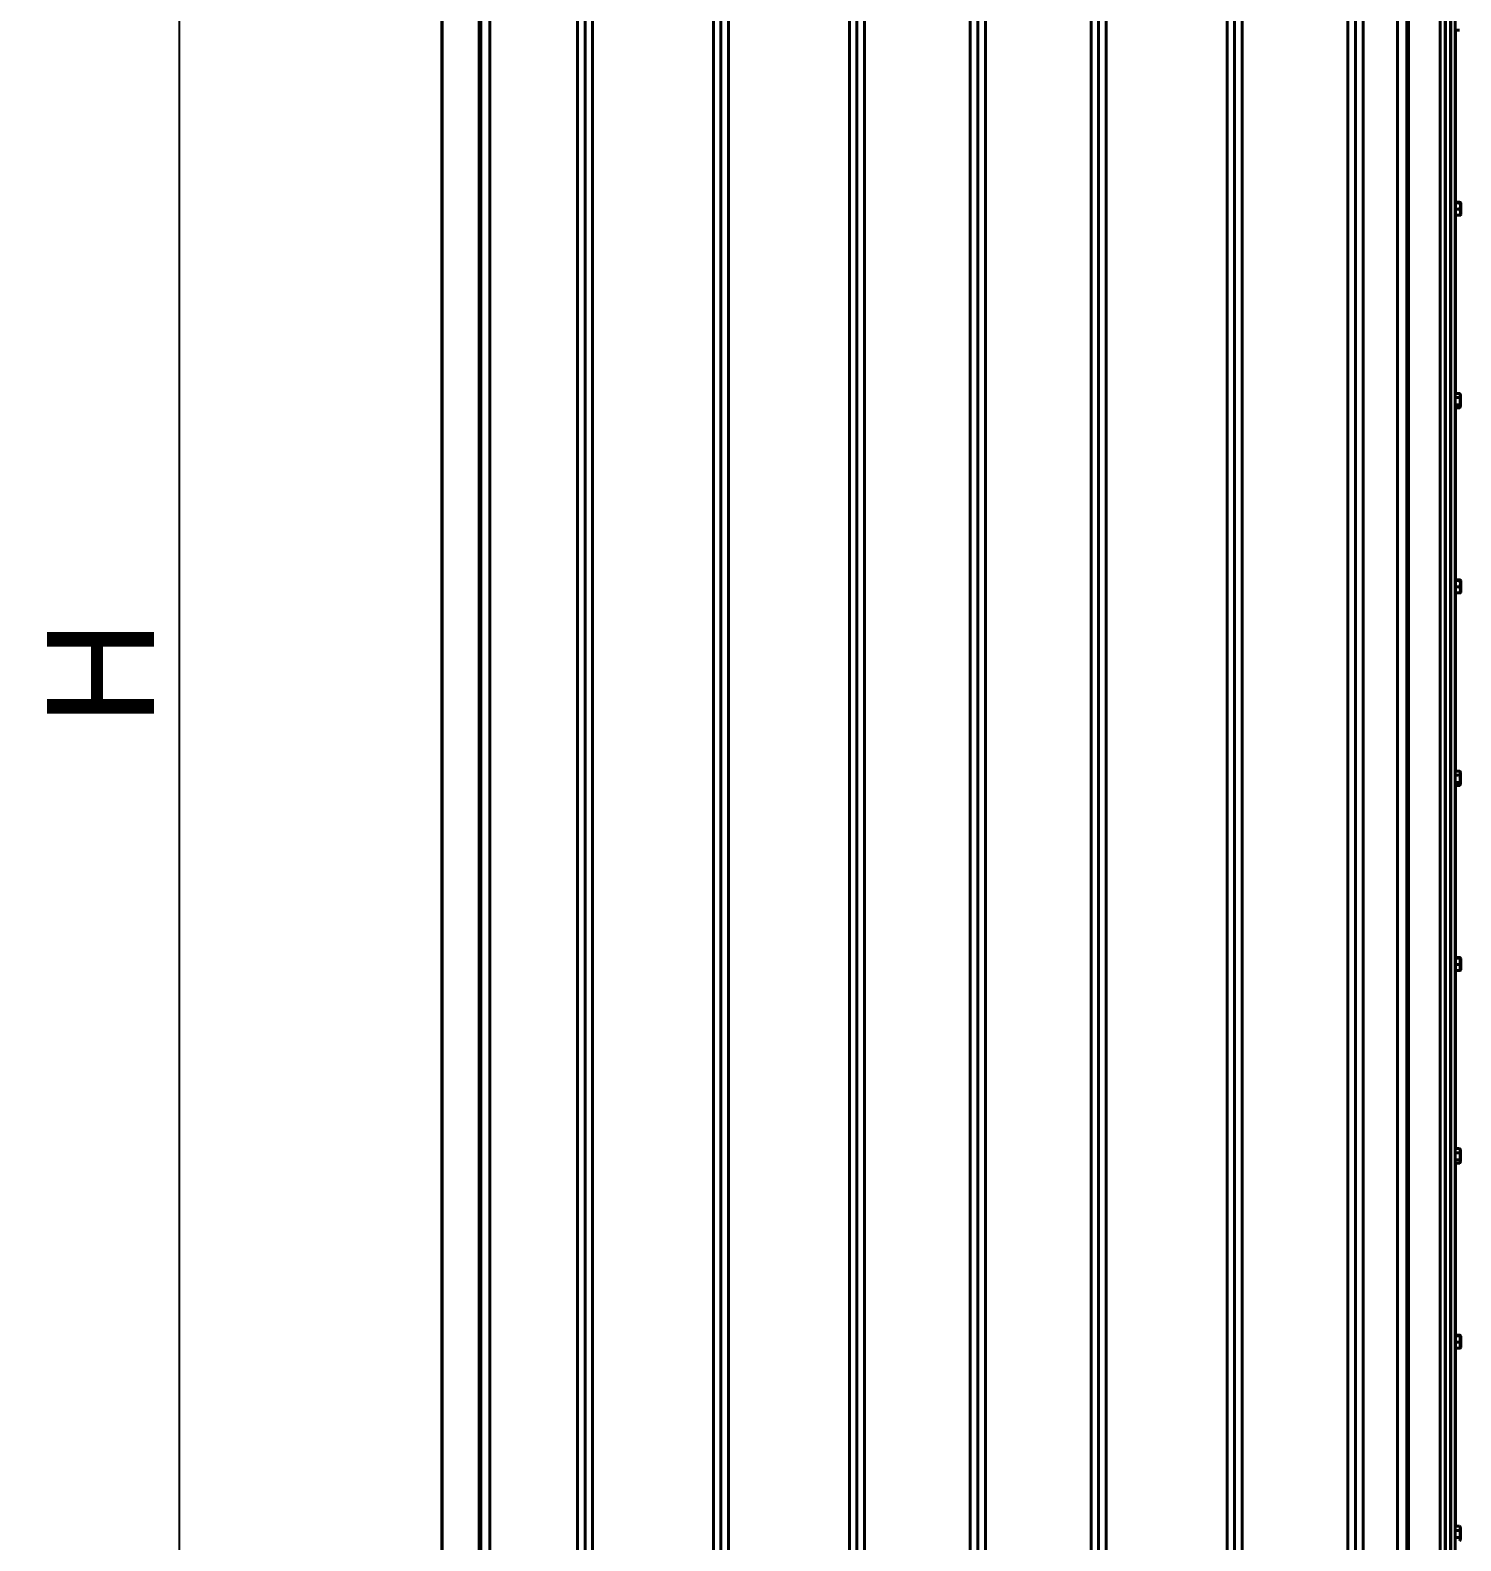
# Model space of a CAD drawing. Header units: millimetres. Extents: x 28545 to 39001, y -2706 to 4479.
# Drawn here: x 32763 to 33899, y 1126 to 2326 of the extents above; entities that cross this region are included whole.
import ezdxf

# ---------------------------------------------------------------- set-up
doc = ezdxf.new("R2010")
doc.units = ezdxf.units.MM
doc.linetypes.add('K5LT_BASIC', pattern=[0])
doc.layers.add('0 VIEW0', color=7, linetype='Continuous')
doc.styles.get("Standard").update_dxf_attribs({"font": 'verdana.TTF'})
doc.dimstyles.new('ISO-25', dxfattribs={"dimtxt": 80, "dimasz": 85, "dimexe": 20, "dimexo": 0, "dimgap": 20, "dimtad": 1, "dimtxsty": 'Standard', "dimcen": 2.5, "dimadec": 0, "dimazin": 0, "dimtfac": 1, "dimtmove": 0, "dimatfit": 3, "dimfxl": 1, "dimarcsym": 0})

# ---------------------------------------------------------------- blocks, each defined once
blk = doc.blocks.new('*D58')
at = {"color": 0, "lineweight": -2}
for p, q in [((33097.2, 3467), (32861.1, 3467)), ((32881.1, 3382), (32881.1, 249.6)), ((33089.8, 164.6), (32861.1, 164.6))]:
    blk.add_line(p, q, dxfattribs=at)
at = {"color": 0}
for points in [[(32866.9, 3382), (32895.2, 3382), (32881.1, 3467)], [(32866.9, 249.6), (32895.2, 249.6), (32881.1, 164.6)]]:
    blk.add_solid(points, dxfattribs=at)
at = {"layer": 'Defpoints', "color": 0}
for p in [(33097.2, 3467), (32881.1, 164.6), (33089.8, 164.6)]:
    blk.add_point(p, dxfattribs=at)
at = {"color": 0, "insert": (32818.6, 1815.8), "char_height": 85, "attachment_point": 5, "rotation": 90}
blk.add_mtext('Н', dxfattribs=at)

msp = doc.modelspace()

# ---------------------------------------------------------------- linework, layer by layer
at = {"layer": '0 VIEW0', "color": 5, "linetype": 'K5LT_BASIC', "lineweight": 40}
for p, q in [((33089.776, 3423.966), (33089.776, 164.606)), ((33089.941, 164.606), (33089.941, 3423.209)), ((33119.268, 193.934), (33119.268, 3388.26)), ((33119.94, 194.606), (33119.94, 3388.142)), ((33120.61, 195.275), (33120.61, 3388.024)), ((33127.776, 3377.946), (33127.776, 202.606)), ((33127.946, 202.612), (33127.946, 3377.916)), ((33197.456, 202.612), (33197.456, 3365.66)), ((33203.456, 202.612), (33203.456, 3364.602)), ((33209.456, 202.612), (33209.456, 3363.544)), ((33305.456, 202.612), (33305.456, 3346.616)), ((33311.456, 202.612), (33311.456, 3345.558)), ((33317.456, 202.612), (33317.456, 3344.5)), ((33413.456, 202.612), (33413.456, 3327.573)), ((33419.456, 202.612), (33419.456, 3326.515)), ((33425.456, 202.612), (33425.456, 3325.457)), ((33509.456, 202.612), (33509.456, 3310.646)), ((33515.456, 202.612), (33515.456, 3309.588)), ((33521.456, 202.612), (33521.456, 3308.53)), ((33605.456, 202.612), (33605.456, 3293.718)), ((33611.456, 202.612), (33611.456, 3292.66)), ((33617.456, 202.612), (33617.456, 3291.602)), ((33882.776, 3284.77), (33882.776, 164.606)), ((33886.776, 3284.867), (33886.776, 164.606)), ((33886.943, 3284.05), (33886.943, 164.606)), ((33886.943, 164.606), (33886.943, 3282.05)), ((33890.943, 164.606), (33890.943, 3282.05)), ((33891.143, 164.606), (33891.143, 3282.05)), ((33894.637, 164.606), (33894.637, 3282.05)), ((33713.456, 202.612), (33713.456, 3274.675)), ((33719.456, 202.612), (33719.456, 3273.617)), ((33725.456, 202.612), (33725.456, 3272.559)), ((33809.456, 202.612), (33809.456, 3257.747)), ((33815.456, 202.612), (33815.456, 3256.689)), ((33821.456, 202.612), (33821.456, 3255.632)), ((33856.269, 191.113), (33856.269, 3256.312)), ((33856.943, 190.439), (33856.943, 3256.878)), ((33857.617, 189.765), (33857.617, 3257.444)), ((33848.939, 198.443), (33848.939, 3250.161)), ((33127.776, 2840.558), (33127.776, 202.606)), ((33894.637, 2326.293), (33898.179, 2326.293)), ((33894.691, 2037.808), (33894.691, 2326.293)), ((33894.85, 2326.293), (33894.83, 2037.808)), ((33894.84, 2184.047), (33898.328, 2184.047)), ((33894.841, 2189.6), (33898.327, 2189.599)), ((33894.841, 2189.224), (33898.328, 2189.224)), ((33899.091, 2188.872), (33898.768, 2189.433)), ((33894.84, 2179.245), (33898.327, 2179.245)), ((33899.091, 2179.972), (33898.767, 2179.411)), ((33894.637, 2037.808), (33898.179, 2037.808)), ((33894.637, 2034.552), (33898.179, 2034.552)), ((33894.637, 2028.795), (33898.179, 2028.795)), ((33898.309, 2037.598), (33898.943, 2036.5)), ((33898.943, 2033.979), (33898.943, 2036.5)), ((33898.943, 2027.6), (33898.943, 2033.979)), ((33894.637, 2026.293), (33898.179, 2026.293)), ((33894.691, 1737.808), (33894.691, 2026.293)), ((33894.83, 2026.293), (33894.81, 1737.808)), ((33898.309, 2026.502), (33898.943, 2027.6)), ((33894.82, 1889.6), (33898.307, 1889.599)), ((33894.82, 1889.224), (33898.307, 1889.224)), ((33894.82, 1884.047), (33898.307, 1884.047)), ((33899.071, 1888.872), (33898.747, 1889.433)), ((33894.82, 1879.245), (33898.307, 1879.245)), ((33899.07, 1879.972), (33898.747, 1879.411)), ((33894.637, 1737.808), (33898.179, 1737.808)), ((33894.637, 1734.552), (33898.179, 1734.552)), ((33894.637, 1728.795), (33898.179, 1728.795)), ((33898.309, 1737.598), (33898.943, 1736.5)), ((33898.943, 1733.979), (33898.943, 1736.5)), ((33898.943, 1727.6), (33898.943, 1733.979)), ((33894.637, 1726.293), (33898.179, 1726.293)), ((33894.691, 1437.808), (33894.691, 1726.293)), ((33894.809, 1726.293), (33894.79, 1437.808)), ((33898.309, 1726.502), (33898.943, 1727.6)), ((33894.8, 1589.6), (33898.286, 1589.599)), ((33894.8, 1589.224), (33898.287, 1589.224)), ((33894.8, 1584.047), (33898.287, 1584.047)), ((33899.051, 1588.872), (33898.727, 1589.433)), ((33894.799, 1579.245), (33898.286, 1579.245)), ((33899.05, 1579.972), (33898.726, 1579.411)), ((33894.637, 1437.808), (33898.179, 1437.808)), ((33894.637, 1434.552), (33898.179, 1434.552)), ((33894.637, 1428.795), (33898.179, 1428.795)), ((33898.309, 1437.598), (33898.943, 1436.5)), ((33898.943, 1433.979), (33898.943, 1436.5)), ((33898.943, 1427.6), (33898.943, 1433.979)), ((33894.637, 1426.293), (33898.179, 1426.293)), ((33894.691, 1137.808), (33894.691, 1426.293)), ((33894.789, 1426.293), (33894.769, 1137.808)), ((33898.309, 1426.502), (33898.943, 1427.6)), ((33894.779, 1284.047), (33898.267, 1284.047)), ((33894.78, 1289.6), (33898.266, 1289.599)), ((33894.78, 1289.224), (33898.267, 1289.224)), ((33899.03, 1288.872), (33898.707, 1289.433)), ((33894.779, 1279.245), (33898.266, 1279.245)), ((33899.03, 1279.972), (33898.706, 1279.411)), ((33894.637, 1137.808), (33898.179, 1137.808)), ((33894.637, 1134.552), (33898.179, 1134.552)), ((33894.637, 1128.795), (33898.179, 1128.795)), ((33898.309, 1137.598), (33898.943, 1136.5)), ((33898.943, 1133.979), (33898.943, 1136.5)), ((33898.943, 1127.6), (33898.943, 1133.979)), ((33898.309, 1126.502), (33898.943, 1127.6))]:
    msp.add_line(p, q, dxfattribs=at)
for centre, start, end in [((33895.084, 2035.736), 30.017549, 33.802976), ((33895.084, 2028.365), 326.197024, 329.982451), ((33895.084, 1735.736), 30.017549, 33.802976), ((33895.084, 1728.365), 326.197024, 329.982451), ((33895.084, 1435.736), 30.017549, 33.802976), ((33895.084, 1428.365), 326.197024, 329.982451), ((33895.084, 1135.736), 30.017549, 33.802976), ((33895.084, 1128.365), 326.197024, 329.982451)]:
    msp.add_arc(centre, 3.724, start, end, dxfattribs=at)
for centre, start_param, end_param in [((33899.091, 2184.422), 4.64729618, 6.28295094), ((33899.091, 2184.422), 3.14182702, 4.64729618), ((33899.071, 1884.422), 3.14182702, 4.64729618), ((33899.071, 1884.422), 4.64729618, 6.28295094), ((33899.05, 1584.422), 3.14182702, 4.64729618), ((33899.05, 1584.422), 4.64729618, 6.28295094), ((33899.03, 1284.422), 4.64729618, 6.28295094), ((33899.03, 1284.422), 3.14182702, 4.64729618)]:
    msp.add_ellipse(centre, major_axis=(0, 4.45), ratio=0.00013531, start_param=start_param, end_param=end_param, dxfattribs=at)
for points, knots in [([(33898.327, 2189.599), (33898.391, 2189.585), (33898.506, 2189.557), (33898.646, 2189.512), (33898.733, 2189.471), (33898.761, 2189.444), (33898.768, 2189.433)], [0, 0, 0, 0, 1.87697821, 3.62386808, 5.58350955, 7, 7, 7, 7]), ([(33898.328, 2184.047), (33898.394, 2183.855), (33898.499, 2183.522), (33898.627, 2183.016), (33898.711, 2182.559), (33898.759, 2182.124), (33898.776, 2181.744), (33898.771, 2181.367), (33898.739, 2180.947), (33898.671, 2180.496), (33898.544, 2179.919), (33898.418, 2179.507), (33898.327, 2179.245)], [0, 0, 0, 0, 1.6009713, 2.74741875, 4.13323642, 5.29819796, 6.24103611, 7.17646589, 8.31343013, 9.60768728, 10.81346133, 13, 13, 13, 13]), ([(33898.768, 2189.433), (33898.775, 2189.42), (33898.776, 2189.398), (33898.75, 2189.366), (33898.704, 2189.338), (33898.639, 2189.31), (33898.524, 2189.271), (33898.412, 2189.243), (33898.328, 2189.224)], [0, 0, 0, 0, 1.59530278, 2.83997307, 4.03360279, 5.24199238, 6.47990171, 9, 9, 9, 9]), ([(33898.328, 2184.047), (33898.394, 2184.254), (33898.499, 2184.612), (33898.627, 2185.158), (33898.711, 2185.651), (33898.759, 2186.119), (33898.777, 2186.529), (33898.772, 2186.936), (33898.739, 2187.389), (33898.671, 2187.876), (33898.544, 2188.497), (33898.419, 2188.941), (33898.328, 2189.224)], [0, 0, 0, 0, 1.6009713, 2.74741875, 4.13323642, 5.29819796, 6.24103611, 7.17646589, 8.31343013, 9.60768728, 10.81346133, 13, 13, 13, 13]), ([(33898.327, 2179.245), (33898.391, 2179.26), (33898.506, 2179.288), (33898.646, 2179.332), (33898.732, 2179.373), (33898.76, 2179.4), (33898.767, 2179.411)], [0, 0, 0, 0, 1.87867245, 3.62713913, 5.58854947, 7, 7, 7, 7]), ([(33898.179, 2034.552), (33898.245, 2034.683), (33898.35, 2034.908), (33898.478, 2035.251), (33898.562, 2035.561), (33898.61, 2035.856), (33898.628, 2036.113), (33898.623, 2036.369), (33898.59, 2036.654), (33898.522, 2036.96), (33898.395, 2037.351), (33898.27, 2037.63), (33898.179, 2037.808)], [0, 0, 0, 0, 1.6009713, 2.74741875, 4.13323642, 5.29819796, 6.24103611, 7.17646589, 8.31343013, 9.60768728, 10.81346133, 13, 13, 13, 13]), ([(33898.179, 2034.552), (33898.245, 2034.322), (33898.35, 2033.924), (33898.478, 2033.317), (33898.562, 2032.769), (33898.61, 2032.247), (33898.628, 2031.792), (33898.623, 2031.339), (33898.59, 2030.836), (33898.522, 2030.295), (33898.395, 2029.603), (33898.27, 2029.11), (33898.179, 2028.795)], [0, 0, 0, 0, 1.6009713, 2.74741875, 4.13323642, 5.29819796, 6.24103611, 7.17646589, 8.31343013, 9.60768728, 10.81346133, 13, 13, 13, 13]), ([(33898.179, 2028.795), (33898.243, 2028.699), (33898.358, 2028.51), (33898.498, 2028.215), (33898.589, 2027.928), (33898.627, 2027.663), (33898.626, 2027.439), (33898.601, 2027.243), (33898.555, 2027.053), (33898.49, 2026.865), (33898.407, 2026.681), (33898.342, 2026.56), (33898.309, 2026.502)], [0, 0, 0, 0, 1.69426469, 3.27110444, 5.03998559, 6.5683875, 7.71767646, 8.80925813, 9.85607697, 10.91584029, 12.00149256, 13, 13, 13, 13]), ([(33898.307, 1889.599), (33898.371, 1889.585), (33898.486, 1889.557), (33898.626, 1889.512), (33898.712, 1889.471), (33898.741, 1889.444), (33898.747, 1889.433)], [0, 0, 0, 0, 1.87697821, 3.62386808, 5.58350955, 7, 7, 7, 7]), ([(33898.747, 1889.433), (33898.755, 1889.42), (33898.756, 1889.398), (33898.729, 1889.366), (33898.684, 1889.338), (33898.618, 1889.31), (33898.504, 1889.271), (33898.391, 1889.243), (33898.307, 1889.224)], [0, 0, 0, 0, 1.59530278, 2.83997307, 4.03360279, 5.24199238, 6.47990171, 9, 9, 9, 9]), ([(33898.307, 1884.047), (33898.374, 1884.254), (33898.479, 1884.612), (33898.606, 1885.158), (33898.691, 1885.651), (33898.739, 1886.119), (33898.757, 1886.529), (33898.752, 1886.936), (33898.719, 1887.389), (33898.651, 1887.876), (33898.524, 1888.497), (33898.398, 1888.941), (33898.307, 1889.224)], [0, 0, 0, 0, 1.6009713, 2.74741875, 4.13323642, 5.29819796, 6.24103611, 7.17646589, 8.31343013, 9.60768728, 10.81346133, 13, 13, 13, 13]), ([(33898.307, 1884.047), (33898.374, 1883.855), (33898.479, 1883.522), (33898.606, 1883.016), (33898.691, 1882.559), (33898.739, 1882.124), (33898.756, 1881.744), (33898.751, 1881.367), (33898.718, 1880.947), (33898.65, 1880.496), (33898.523, 1879.919), (33898.398, 1879.507), (33898.307, 1879.245)], [0, 0, 0, 0, 1.6009713, 2.74741875, 4.13323642, 5.29819796, 6.24103611, 7.17646589, 8.31343013, 9.60768728, 10.81346133, 13, 13, 13, 13]), ([(33898.307, 1879.245), (33898.371, 1879.26), (33898.486, 1879.288), (33898.625, 1879.332), (33898.712, 1879.373), (33898.74, 1879.4), (33898.747, 1879.411)], [0, 0, 0, 0, 1.87867245, 3.62713913, 5.58854947, 7, 7, 7, 7]), ([(33898.179, 1734.552), (33898.245, 1734.683), (33898.35, 1734.908), (33898.478, 1735.251), (33898.562, 1735.561), (33898.61, 1735.856), (33898.628, 1736.113), (33898.623, 1736.369), (33898.59, 1736.654), (33898.522, 1736.96), (33898.395, 1737.351), (33898.27, 1737.63), (33898.179, 1737.808)], [0, 0, 0, 0, 1.6009713, 2.74741875, 4.13323642, 5.29819796, 6.24103611, 7.17646589, 8.31343013, 9.60768728, 10.81346133, 13, 13, 13, 13]), ([(33898.179, 1734.552), (33898.245, 1734.322), (33898.35, 1733.924), (33898.478, 1733.317), (33898.562, 1732.769), (33898.61, 1732.247), (33898.628, 1731.792), (33898.623, 1731.339), (33898.59, 1730.836), (33898.522, 1730.295), (33898.395, 1729.603), (33898.27, 1729.11), (33898.179, 1728.795)], [0, 0, 0, 0, 1.6009713, 2.74741875, 4.13323642, 5.29819796, 6.24103611, 7.17646589, 8.31343013, 9.60768728, 10.81346133, 13, 13, 13, 13]), ([(33898.179, 1728.795), (33898.243, 1728.699), (33898.358, 1728.51), (33898.498, 1728.215), (33898.589, 1727.928), (33898.627, 1727.663), (33898.626, 1727.439), (33898.601, 1727.243), (33898.555, 1727.053), (33898.49, 1726.865), (33898.407, 1726.681), (33898.342, 1726.56), (33898.309, 1726.502)], [0, 0, 0, 0, 1.69426469, 3.27110444, 5.03998559, 6.5683875, 7.71767646, 8.80925813, 9.85607697, 10.91584029, 12.00149256, 13, 13, 13, 13]), ([(33898.286, 1589.599), (33898.351, 1589.585), (33898.466, 1589.557), (33898.606, 1589.512), (33898.692, 1589.471), (33898.721, 1589.444), (33898.727, 1589.433)], [0, 0, 0, 0, 1.87697821, 3.62386808, 5.58350955, 7, 7, 7, 7]), ([(33898.287, 1584.047), (33898.354, 1583.855), (33898.459, 1583.522), (33898.586, 1583.016), (33898.67, 1582.559), (33898.719, 1582.124), (33898.736, 1581.744), (33898.731, 1581.367), (33898.698, 1580.947), (33898.63, 1580.496), (33898.503, 1579.919), (33898.377, 1579.507), (33898.286, 1579.245)], [0, 0, 0, 0, 1.6009713, 2.74741875, 4.13323642, 5.29819796, 6.24103611, 7.17646589, 8.31343013, 9.60768728, 10.81346133, 13, 13, 13, 13]), ([(33898.727, 1589.433), (33898.734, 1589.42), (33898.736, 1589.398), (33898.709, 1589.366), (33898.663, 1589.338), (33898.598, 1589.31), (33898.484, 1589.271), (33898.371, 1589.243), (33898.287, 1589.224)], [0, 0, 0, 0, 1.59530278, 2.83997307, 4.03360279, 5.24199238, 6.47990171, 9, 9, 9, 9]), ([(33898.287, 1584.047), (33898.354, 1584.254), (33898.459, 1584.612), (33898.586, 1585.158), (33898.671, 1585.651), (33898.719, 1586.119), (33898.736, 1586.529), (33898.731, 1586.936), (33898.699, 1587.389), (33898.631, 1587.876), (33898.504, 1588.497), (33898.378, 1588.941), (33898.287, 1589.224)], [0, 0, 0, 0, 1.6009713, 2.74741875, 4.13323642, 5.29819796, 6.24103611, 7.17646589, 8.31343013, 9.60768728, 10.81346133, 13, 13, 13, 13]), ([(33898.286, 1579.245), (33898.351, 1579.26), (33898.465, 1579.288), (33898.605, 1579.332), (33898.692, 1579.373), (33898.72, 1579.4), (33898.726, 1579.411)], [0, 0, 0, 0, 1.87867245, 3.62713913, 5.58854947, 7, 7, 7, 7]), ([(33898.179, 1434.552), (33898.245, 1434.683), (33898.35, 1434.908), (33898.478, 1435.251), (33898.562, 1435.561), (33898.61, 1435.856), (33898.628, 1436.113), (33898.623, 1436.369), (33898.59, 1436.654), (33898.522, 1436.96), (33898.395, 1437.351), (33898.27, 1437.63), (33898.179, 1437.808)], [0, 0, 0, 0, 1.6009713, 2.74741875, 4.13323642, 5.29819796, 6.24103611, 7.17646589, 8.31343013, 9.60768728, 10.81346133, 13, 13, 13, 13]), ([(33898.179, 1434.552), (33898.245, 1434.322), (33898.35, 1433.924), (33898.478, 1433.317), (33898.562, 1432.769), (33898.61, 1432.247), (33898.628, 1431.792), (33898.623, 1431.339), (33898.59, 1430.836), (33898.522, 1430.295), (33898.395, 1429.603), (33898.27, 1429.11), (33898.179, 1428.795)], [0, 0, 0, 0, 1.6009713, 2.74741875, 4.13323642, 5.29819796, 6.24103611, 7.17646589, 8.31343013, 9.60768728, 10.81346133, 13, 13, 13, 13]), ([(33898.179, 1428.795), (33898.243, 1428.699), (33898.358, 1428.51), (33898.498, 1428.215), (33898.589, 1427.928), (33898.627, 1427.663), (33898.626, 1427.439), (33898.601, 1427.243), (33898.555, 1427.053), (33898.49, 1426.865), (33898.407, 1426.681), (33898.342, 1426.56), (33898.309, 1426.502)], [0, 0, 0, 0, 1.69426469, 3.27110444, 5.03998559, 6.5683875, 7.71767646, 8.80925813, 9.85607697, 10.91584029, 12.00149256, 13, 13, 13, 13]), ([(33898.266, 1289.599), (33898.33, 1289.585), (33898.445, 1289.557), (33898.585, 1289.512), (33898.672, 1289.471), (33898.7, 1289.444), (33898.707, 1289.433)], [0, 0, 0, 0, 1.87697821, 3.62386808, 5.58350955, 7, 7, 7, 7]), ([(33898.267, 1284.047), (33898.333, 1283.855), (33898.438, 1283.522), (33898.566, 1283.016), (33898.65, 1282.559), (33898.698, 1282.124), (33898.716, 1281.744), (33898.711, 1281.367), (33898.678, 1280.947), (33898.61, 1280.496), (33898.483, 1279.919), (33898.357, 1279.507), (33898.266, 1279.245)], [0, 0, 0, 0, 1.6009713, 2.74741875, 4.13323642, 5.29819796, 6.24103611, 7.17646589, 8.31343013, 9.60768728, 10.81346133, 13, 13, 13, 13]), ([(33898.707, 1289.433), (33898.714, 1289.42), (33898.716, 1289.398), (33898.689, 1289.366), (33898.643, 1289.338), (33898.578, 1289.31), (33898.463, 1289.271), (33898.351, 1289.243), (33898.267, 1289.224)], [0, 0, 0, 0, 1.59530278, 2.83997307, 4.03360279, 5.24199238, 6.47990171, 9, 9, 9, 9]), ([(33898.267, 1284.047), (33898.333, 1284.254), (33898.438, 1284.612), (33898.566, 1285.158), (33898.65, 1285.651), (33898.699, 1286.119), (33898.716, 1286.529), (33898.711, 1286.936), (33898.678, 1287.389), (33898.61, 1287.876), (33898.483, 1288.497), (33898.358, 1288.941), (33898.267, 1289.224)], [0, 0, 0, 0, 1.6009713, 2.74741875, 4.13323642, 5.29819796, 6.24103611, 7.17646589, 8.31343013, 9.60768728, 10.81346133, 13, 13, 13, 13]), ([(33898.266, 1279.245), (33898.33, 1279.26), (33898.445, 1279.288), (33898.585, 1279.332), (33898.671, 1279.373), (33898.699, 1279.4), (33898.706, 1279.411)], [0, 0, 0, 0, 1.87867245, 3.62713913, 5.58854947, 7, 7, 7, 7]), ([(33898.179, 1134.552), (33898.245, 1134.683), (33898.35, 1134.908), (33898.478, 1135.251), (33898.562, 1135.561), (33898.61, 1135.856), (33898.628, 1136.113), (33898.623, 1136.369), (33898.59, 1136.654), (33898.522, 1136.96), (33898.395, 1137.351), (33898.27, 1137.63), (33898.179, 1137.808)], [0, 0, 0, 0, 1.6009713, 2.74741875, 4.13323642, 5.29819796, 6.24103611, 7.17646589, 8.31343013, 9.60768728, 10.81346133, 13, 13, 13, 13]), ([(33898.179, 1134.552), (33898.245, 1134.322), (33898.35, 1133.924), (33898.478, 1133.317), (33898.562, 1132.769), (33898.61, 1132.247), (33898.628, 1131.792), (33898.623, 1131.339), (33898.59, 1130.836), (33898.522, 1130.295), (33898.395, 1129.603), (33898.27, 1129.11), (33898.179, 1128.795)], [0, 0, 0, 0, 1.6009713, 2.74741875, 4.13323642, 5.29819796, 6.24103611, 7.17646589, 8.31343013, 9.60768728, 10.81346133, 13, 13, 13, 13]), ([(33898.179, 1128.795), (33898.243, 1128.699), (33898.358, 1128.51), (33898.498, 1128.215), (33898.589, 1127.928), (33898.627, 1127.663), (33898.626, 1127.439), (33898.601, 1127.243), (33898.555, 1127.053), (33898.49, 1126.865), (33898.407, 1126.681), (33898.342, 1126.56), (33898.309, 1126.502)], [0, 0, 0, 0, 1.69426469, 3.27110444, 5.03998559, 6.5683875, 7.71767646, 8.80925813, 9.85607697, 10.91584029, 12.00149256, 13, 13, 13, 13])]:
    msp.add_open_spline(points, degree=3, knots=knots, dxfattribs=at)

# ---------------------------------------------------------------- dimensions: what is measured, and where the dimension line sits
dim = msp.add_linear_dim(base=(32881.068, 164.606), p1=(33097.243, 3466.953), p2=(33089.776, 164.606), angle=90, text='Н', dimstyle='ISO-25', override={"dimtxt": 85})
dim.commit()
dim.dimension.update_dxf_attribs({"geometry": '*D58', "text_midpoint": (32818.568, 1815.779)})

doc.saveas('drawing.dxf')
